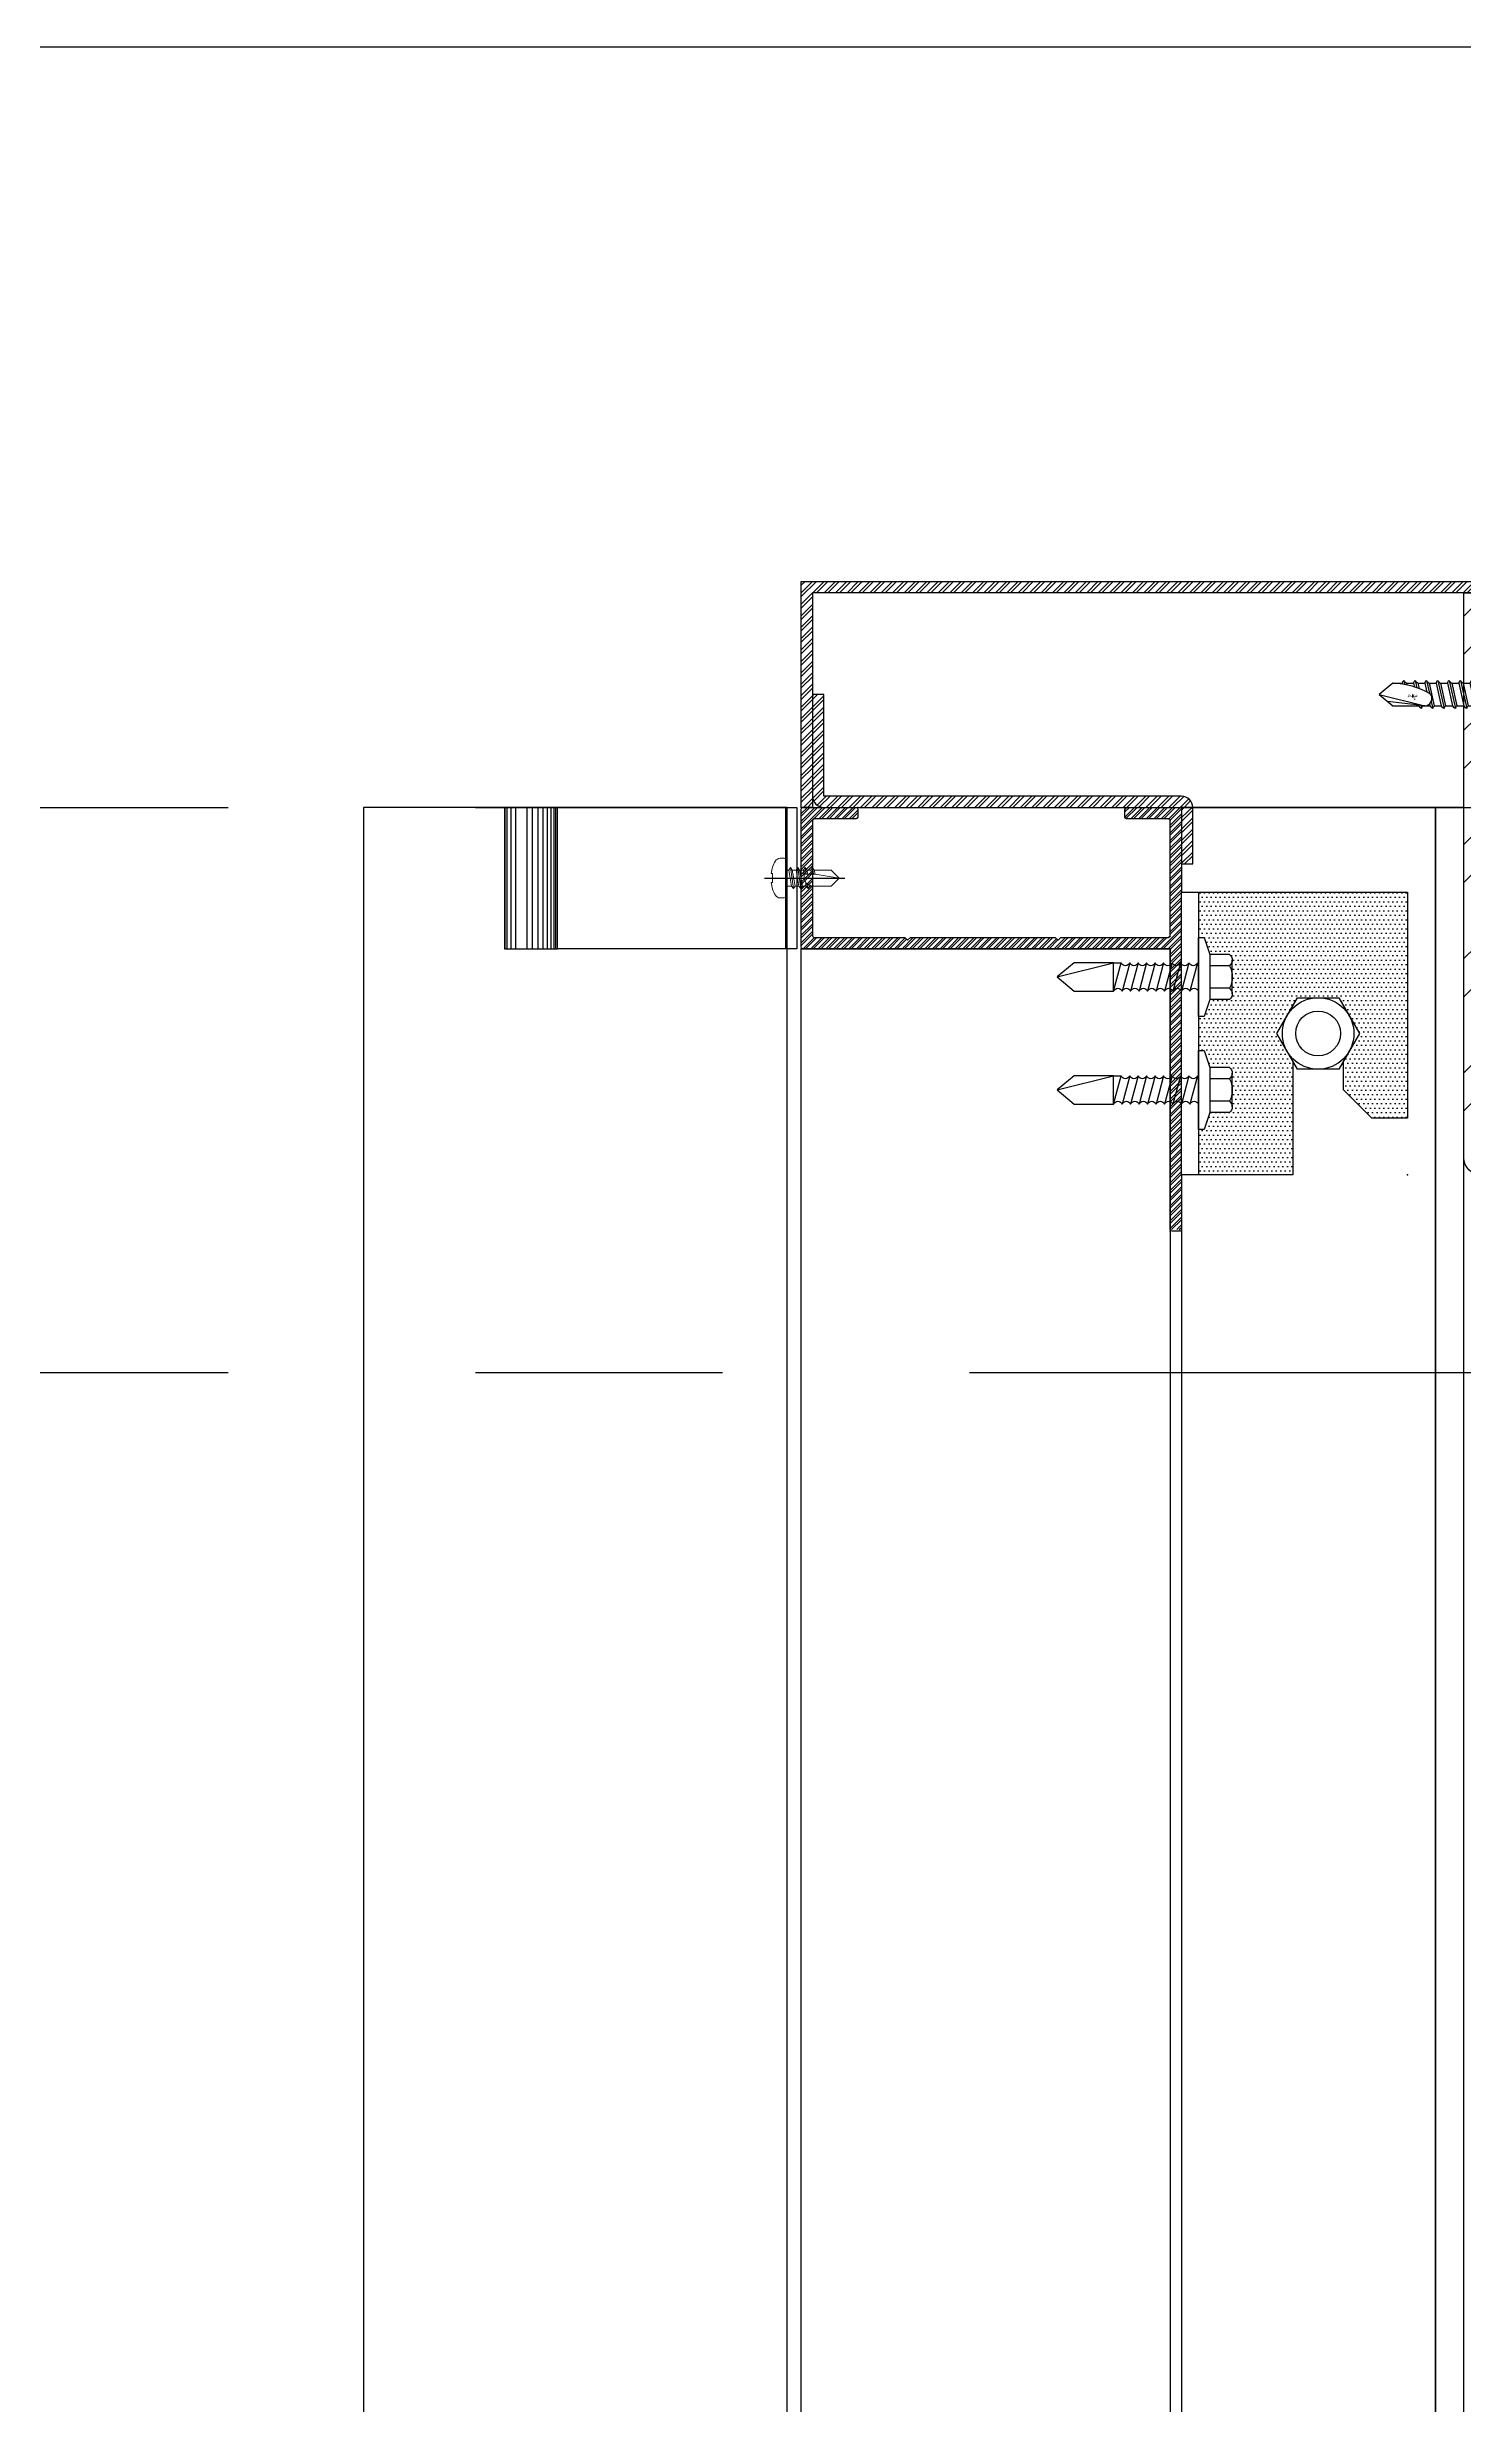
# Model space of a CAD drawing. Header units: millimetres. Extents: x -4391136 to -1798569, y -886572 to -291056.
# Drawn here: x -2195259.8 to -2195009, y -381273.2 to -380855.9 of the extents above; entities that cross this region are included whole.
import ezdxf

# ---------------------------------------------------------------- set-up
doc = ezdxf.new("R2010")
doc.units = ezdxf.units.MM
doc.set_wipeout_variables(frame=1)
for name, pattern in [('CENTER', [50.800000000000004, 31.75, -6.35, 6.35, -6.35]), ('TA_GL_000.70000', [1.925, 0.7, -0.175, 0.175, -0.175, 0.7]), ('TA_HL_001.00000', [6.5, 3.55, -2.95])]:
    doc.linetypes.add(name, pattern=pattern)
for name, color, linetype in [('000 - 0_SYM_DWG_GRIDLINE_MAIN_COLOR_251', 7, 'Continuous'), ('000 - 0_SYM_DWG_LEVEL_TEXT', 7, 'Continuous'), ('000 - L I N E 0.1', 7, 'Continuous'), ('000 - STRUCTURE_STEEL_FRAMING_MAIN_COLOR_1', 7, 'Continuous'), ('000 - STRUCTURE_STEEL_FRAMING_WIPEOUT_', 7, 'Continuous'), ('010 - ASPG_ACCESSORIES_MAIN_COLOR_1', 7, 'Continuous'), ('010 - ASPG_ACCESSORIES_MAIN_COLOR_2', 7, 'Continuous'), ('010 - ASPG_ACCESSORIES_SUB_COLOR_3', 7, 'Continuous'), ('010 - ASPG_EXTR_MAIN_COLOR_2', 7, 'Continuous'), ('010 - ASPG_EXTR_WIPEOUT_', 7, 'Continuous'), ('010 - ASPG_FASTERN_MAIN_COLOR_1', 7, 'Continuous'), ('010 - ASPG_FASTERN_SUB_COLOR_2', 7, 'Continuous'), ('010 - ASPG_FASTERN_WIPEOUT_', 7, 'Continuous'), ('010 - ASPG_FLASHING_CUT_COLOR_3', 7, 'Continuous'), ('010 - ASPG_FLASHING_CUT_COLOR_4', 7, 'Continuous'), ('010 - ASPG_FLASHING_CUT_COLOR_5', 7, 'Continuous'), ('010 - ASPG_FLASHING_HATCH_', 7, 'Continuous'), ('010 - ASPG_FRAMING_CUT_COLOR_4', 7, 'Continuous'), ('010 - ASPG_FRAMING_HATCH_', 7, 'Continuous'), ('010 - ASPG_FRAMING_SUB_COLOR_2', 7, 'Continuous'), ('010 - ASPG_FRAMING_WIPEOUT_', 7, 'Continuous'), ('_PP-Dim', 7, 'Continuous'), ('Center Line', 7, 'CENTER'), ('HATCH', 7, 'Continuous')]:
    doc.layers.add(name, color=color, linetype=linetype)
doc.layers.add('000 - H I D D E N', color=7, linetype='Continuous', plot=False)
doc.layers.add('010 - ASPG_ACCESSORIES_DEF_SUB', color=7, linetype='Continuous', plot=False)
doc.layers.add('SCREW', color=7, linetype='Continuous', lineweight=5)
doc.styles.add('Arial_1', font='arial.ttf', dxfattribs={"height": 1999.999999999997})
doc.styles.add('Cetury Gothic', font='swissl.ttf')
doc.styles.add('TA', font='', dxfattribs={"height": 4.5})
doc.styles.get('TA').set_extended_font_data('Cordia New')
pattern_1 = [(45, (0, 0), (-1.01027881362028, 1.01027881362028), []), (45, (0.6735195, 0), (-1.01027881362028, 1.01027881362028), [])]

# ---------------------------------------------------------------- blocks, each defined once
blk = doc.blocks.new('A$Cbc3bdfda')
at = {"layer": '_PP-Dim', "color": 7}
blk.add_lwpolyline([(0, -400), (775, -400), (775, 0), (0, 0)], close=True, dxfattribs=at)
blk = doc.blocks.new('*U2718')
at = {"color": 7}
blk.add_wipeout([(-224.99999999999636, -349.9999999995305), (-175.00000000006185, -349.9999999995305), (-175.00000000006185, 3499.999999996072), (-224.99999999999636, 3499.999999996072)], dxfattribs=at).dxf.layer = '000 - STRUCTURE_STEEL_FRAMING_WIPEOUT_'
at = {"layer": '000 - STRUCTURE_STEEL_FRAMING_MAIN_COLOR_1', "color": 7}
for points in [[(-224.9999999999964, -349.9999999995306), (-180.0000000001711, -349.9999999995306), (-180.0000000001711, 3499.999999996453), (-224.9999999999964, 3499.999999996453)], [(-180.000000000171, -349.9999999995306), (-175.0000000000547, -349.9999999995306), (-175.0000000000547, 3499.999999996453), (-180.000000000171, 3499.999999996453)]]:
    blk.add_lwpolyline(points, close=True, dxfattribs=at)
blk = doc.blocks.new('*U2450')
at = {"color": 7}
blk.add_wipeout([(3490.0000101695755, 67.79999999998105), (3490.0000101695755, 144.7999999971773), (1.0172429483645828e-05, 144.79999999717717), (1.0172429483645828e-05, 67.79999999998115)], dxfattribs=at).dxf.layer = '010 - ASPG_EXTR_WIPEOUT_'
at = {"layer": '010 - ASPG_EXTR_MAIN_COLOR_2', "color": 7}
blk.add_lwpolyline([(3489.999999997147, 69.79999999998108), (3489.999999997147, 144.799999997177), (1.06581410364015e-14, 144.799999997177), (1.06581410364015e-14, 69.79999999998108)], close=True, dxfattribs=at)
blk = doc.blocks.new('000_ASPG_TYP_FILES_20260218-010703_FRAME_EXTR_HONLIZONTAL')
at = {"layer": '010 - ASPG_FRAMING_HATCH_'}
h = blk.add_hatch(dxfattribs=at)
h.set_pattern_fill('ANSI32', scale=0.1)
h.set_pattern_definition([(45, (0, 0), (-0.6735192090801867, 0.6735192090801867), []), (45, (0.4490130000000001, 0), (-0.6735192090801867, 0.6735192090801867), [])])
edge = h.paths.add_edge_path()
edge.add_line((74.69999999999993, 1.999999999999991), (25.00001525878906, 2))
edge.add_line((25.00001525878906, 2), (25.00001525878906, 67))
edge.add_arc((24.70001525878907, 67), 0.2999999999999972, 0, 90.00000000000067)
edge.add_line((24.70001525878906, 67.3), (0.3000152587890632, 67.3))
edge.add_arc((0.3000152587890611, 67), 0.2999999999999972, 89.99999999999973, 180)
edge.add_line((1.52587890625e-05, 67), (1.525878906077915e-05, 57.60001831054687))
edge.add_arc((0.3000152587890608, 57.60001831054687), 0.3, 180, 270)
edge.add_line((0.3000152587890608, 57.30001831054688), (1.700015258788947, 57.30001831054688))
edge.add_arc((1.700015258788948, 57.60001831054687), 0.2999999999999972, 269.9999999999999, 359.9999999999986)
edge.add_line((2.000015258788947, 57.60001831054687), (2.000015258789062, 65.0000183105446))
edge.add_arc((2.300015258789063, 65.00001831054459), 0.3000000000000003, 90.00000000000648, 179.9999999999973, ccw=False)
edge.add_line((2.300015258789029, 65.3000183105446), (22.70001525878903, 65.30001831054688))
edge.add_arc((22.70001525878906, 65.00001831054686), 0.3000000000000114, 2.6716406864579767e-12, 90.00000000000608, ccw=False)
edge.add_line((23.00001525878906, 65.00001831054688), (23.00001525878906, 48.97000122070312))
edge.add_line((23.00001525878906, 48.97000122070312), (23.50001525878906, 48.47000122070312))
edge.add_line((23.50001525878906, 48.47000122070312), (23.00001525878906, 47.97000122070312))
edge.add_line((23.00001525878906, 47.97000122070312), (23.00001525878906, 22.33001708984375))
edge.add_line((23.00001525878906, 22.33001708984375), (23.50001525878906, 21.83001708984375))
edge.add_line((23.50001525878906, 21.83001708984375), (23.00001525878906, 21.33001708984375))
edge.add_line((23.00001525878906, 21.33001708984375), (23.00001525878906, 2.299999999999542))
edge.add_arc((22.70001525878906, 2.299999999999542), 0.3000000000000007, -90.00000000000142, 0, ccw=False)
edge.add_line((22.70001525878905, 1.999999999999542), (2.300015258789056, 2))
edge.add_arc((2.300015258789062, 2.3), 0.3, 179.9999999999999, 269.9999999999988, ccw=False)
edge.add_line((2.000015258789062, 2.300000000000001), (2.000015258789062, 9.69999999999909))
edge.add_arc((1.700015258789062, 9.69999999999909), 0.3, 0, 89.99999999996272)
edge.add_line((1.700015258789258, 9.99999999999909), (0.3000152587892575, 10))
edge.add_arc((0.3000152587890625, 9.7), 0.3000000000000007, 89.99999999996277, 180)
edge.add_line((1.52587890625e-05, 9.7), (1.525878906077915e-05, 0.3000000000000007))
edge.add_arc((0.3000152587890608, 0.3), 0.3, 179.9999999999999, 270.0000000000007)
edge.add_line((0.3000152587890644, 0), (74.69998779296884, 8.958276434944437e-13))
at = {"layer": '010 - ASPG_ACCESSORIES_DEF_SUB', "color": 7}
for p in [(0, 67.3), (25, 67.3), (25, 67.3), (0, 57.3), (6.123233995736766e-16, 10), (6.123233995736766e-16, 10), (0, 0), (75, 2), (75, -4.592426431133934e-15)]:
    blk.add_point(p, dxfattribs=at)
at = {"layer": '010 - ASPG_FRAMING_CUT_COLOR_4', "color": 7}
blk.add_line((75, 0.300018310546875), (75, 1.700018310545602), dxfattribs=at)
blk.add_lwpolyline([(74.69999999999993, 1.999999999999991), (25.00001525878906, 2), (25.00001525878906, 67, 0.414213562373095), (24.70001525878906, 67.3), (0.3000152587890625, 67.3, 0.414213562373095), (1.52587890625e-05, 67), (1.525878906077915e-05, 57.60001831054687, 0.4142135623730923), (0.3000152587890608, 57.30001831054688), (1.700015258788947, 57.30001831054688, 0.4142135623730854), (2.000015258788947, 57.60001831054687), (2.000015258789062, 65.0000183105446, -0.4142135623730596), (2.300015258789029, 65.3000183105446), (22.70001525878903, 65.30001831054688, -0.4142135623731242), (23.00001525878906, 65.00001831054688), (23.00001525878906, 48.97000122070312), (23.50001525878906, 48.47000122070312), (23.00001525878906, 47.97000122070312), (23.00001525878906, 22.33001708984375), (23.50001525878906, 21.83001708984375), (23.00001525878906, 21.33001708984375), (23.00001525878906, 2.299999999999542, -0.4142135623731028), (22.70001525878905, 1.999999999999542), (2.300015258789056, 2, -0.4142135623730898), (2.000015258789062, 2.300000000000001), (2.000015258789062, 9.69999999999909, 0.4142135623729053), (1.700015258789258, 9.99999999999909), (0.3000152587892575, 10, 0.4142135623732862), (1.52587890625e-05, 9.7), (1.525878906077915e-05, 0.3000000000000007, 0.4142135623730993), (0.3000152587890644, 0), (74.69998779296884, 8.958276434944437e-13)], format="xyb", dxfattribs=at)
for centre, start, end in [((2.300003051757812, 65), 90, 180), ((0.3000030517578125, 57.60000610351562), 180, 270), ((1.70001220703125, 57.60000610351562), 270, 0), ((0.3000030517578125, 9.70001220703125), 90, 180), ((1.70001220703125, 9.70001220703125), 0, 90), ((0.3000030517578125, 0.300018310546875), 180, 270), ((2.300003051757812, 2.300018310546875), 180, 270), ((22.70001220703125, 2.300018310546875), 270, 0), ((74.69999694824219, 1.70001220703125), 0, 90), ((74.69999694824219, 0.300018310546875), 270, 0)]:
    blk.add_arc(centre, 0.3, start, end, dxfattribs=at)
blk = doc.blocks.new('PZG35-9D5')
at = {"layer": 'Center Line', "color": 7}
blk.add_line((1.4210854715202e-14, 3.733653355866409), (1.4210854715202e-14, -10.53404386090006), dxfattribs=at)
at = {"layer": 'SCREW', "color": 7}
for p, q in [((-1.399999999999963, 2.842170943040401e-14), (-1.399999999999963, -1.090192378864657)), ((1.399999999999991, 0), (1.399999999999991, -0.5901923788647139)), ((-1.850000000000009, -1.399999999999977), (1.850000000000037, -0.8999999999999773)), ((-1.850000000000009, -1.399999999999977), (-1.399999999999963, -1.090192378864685)), ((-1.850000000000009, -1.399999999999977), (-1.399999999999963, -1.709807621135297)), ((-1.850000000000009, -2.699999999999989), (1.850000000000037, -2.199999999999989)), ((-1.850000000000009, -2.699999999999989), (-1.399999999999963, -2.390192378864697)), ((-1.850000000000009, -2.699999999999989), (-1.399999999999963, -3.009807621135309)), ((-1.850000000000009, -4), (-1.399999999999963, -3.690192378864708)), ((-1.850000000000009, -4), (-0.9911470940920566, -3.883938796498938)), ((-1.850000000000009, -4), (-1.399999999999963, -4.30980762113532)), ((-1.399999999999963, -1.090192378864685), (1.399999999999991, -0.5901923788646855)), ((-1.399999999999963, -1.709807621135297), (1.399999999999991, -1.209807621135297)), ((-1.399999999999963, -1.709807621135269), (-1.399999999999963, -2.390192378864697)), ((-1.399999999999963, -2.390192378864697), (1.399999999999991, -1.890192378864697)), ((-1.399999999999963, -3.009807621135309), (1.399999999999991, -2.509807621135309)), ((-1.399999999999963, -3.009807621135309), (-1.399999999999963, -3.690192378864708)), ((-1.399999999999963, -3.690192378864708), (-0.8446989986695002, -3.591031485769975)), ((0.5619885887190463, -3.339837273736322), (1.399999999999991, -3.190192378864708)), ((0.7141825614195483, -3.653488843051434), (1.850000000000037, -3.5)), ((0.7141825614195483, -3.932275020881832), (1.399999999999991, -3.80980762113532)), ((1.850000000000037, -0.8999999999999773), (1.399999999999991, -0.5901923788646855)), ((1.850000000000037, -0.8999999999999773), (1.399999999999991, -1.209807621135297)), ((1.399999999999991, -1.209807621135269), (1.399999999999991, -1.890192378864725)), ((1.850000000000037, -2.199999999999989), (1.399999999999991, -1.890192378864697)), ((1.850000000000037, -2.199999999999989), (1.399999999999991, -2.509807621135309)), ((1.399999999999991, -2.50980762113528), (1.399999999999991, -3.190192378864708)), ((1.850000000000037, -3.5), (1.399999999999991, -3.190192378864708)), ((1.850000000000037, -3.5), (1.399999999999991, -3.80980762113532)), ((1.399999999999991, -3.809807621135349), (1.399999999999991, -4.490192378864691)), ((-1.399999999999963, -4.30980762113532), (-1.184865735341859, -4.271390788160659)), ((-1.399999999999963, -4.309807621135349), (-1.399999999999963, -8.099999999999966)), ((1.4210854715202e-14, -9.5), (-1.399999999999963, -8.099999999999966)), ((1.4210854715202e-14, -9.5), (1.399999999999991, -8.099999999999966)), ((0.7141825614195483, -4.612659778611231), (1.399999999999991, -4.49019237886472)), ((0.7141825614195483, -4.953488843051389), (1.850000000000037, -4.800000000000011)), ((0.7141825614195483, -5.232275020881843), (1.399999999999991, -5.109807621135332)), ((1.850000000000037, -4.800000000000011), (1.399999999999991, -4.49019237886472)), ((1.850000000000037, -4.800000000000011), (1.399999999999991, -5.109807621135332)), ((1.399999999999991, -5.109807621135332), (1.399999999999991, -8.099999999999966))]:
    blk.add_line(p, q, dxfattribs=at)
blk.add_lwpolyline([(1.4210854715202e-14, -9.5), (0.7141825614195483, -5.232275020881843), (0.7141825614195483, -3.600899293750615, 0.4176573264866609), (0.4106596181599826, -3.300919979679151, 0.1081021898226624), (-0.8446989986694433, -3.591031485769975), (-1.399999999999991, -4.701675652739141)], format="xyb", dxfattribs=at)
blk = doc.blocks.new('*U3396')
at = {"layer": 'SCREW', "color": 7}
blk.add_lwpolyline([(3.026373332565058, 1.780836269555209, 0.09905967801670053), (0.7999999999999687, 2.546427498927414), (0.7999999999999687, 2.274284095813357), (-0.800000000000054, 2.274284095813357), (-0.800000000000054, 2.546427498927414, 0.09905967801670058), (-3.026373332565143, 1.780836269555209, 0.2665876613401604), (-3.500000000000043, 0.9556546004010897), (-3.500000000000043, 0.1999999999999886, 0.4142135623730938), (-3.300000000000054, 0), (3.299999999999997, 0, 0.4142135623731049), (3.499999999999986, 0.1999999999999886), (3.499999999999957, 0.9556546004010897, 0.2665876613401604)], format="xyb", close=True, dxfattribs=at)
blk.add_blockref('PZG35-9D5', (-1.4210854715202e-14, 0), dxfattribs=at)
blk = doc.blocks.new('000_ASPG_TYP_FILES_BK_FOR_ASPG_LOUVERS_SIDE_VIEW')
at = {"color": 7}
blk.add_point((0, 0), dxfattribs=at)
at = {"layer": '010 - ASPG_ACCESSORIES_MAIN_COLOR_1', "color": 7}
blk.add_line((2.79999999951724, -12.5), (2.799999999517242, 12.5), dxfattribs=at)
for points in [[(43.17999999949825, -12.50000000000001), (0.7999999995172387, -12.5), (0.7999999995172418, 12.5), (43.17999999949825, 12.49999999999999)], [(52.54210937342759, 12.49999999999999), (43.17999999949825, 12.49999999999999), (43.17999999949825, -12.50000000000001), (52.54210937342759, -12.50000000000001)]]:
    blk.add_lwpolyline(points, close=True, dxfattribs=at)
at = {"layer": '010 - ASPG_ACCESSORIES_SUB_COLOR_3', "color": 7}
for p, q in [((43.48372785679658, -12.50000000000001), (43.48372785679658, 12.49999999999999)), ((43.82918409431386, -12.50000000000001), (43.82918409431386, 12.49999999999999)), ((44.33902061745357, -12.50000000000001), (44.33902061745357, 12.49999999999999)), ((44.99628855260289, -12.50000000000001), (44.99628855260289, 12.49999999999999)), ((45.77913785439068, -12.50000000000001), (45.77913785439068, 12.49999999999999)), ((46.66154368294792, -12.50000000000001), (46.66154368294792, 12.49999999999999)), ((47.61417156696189, -12.50000000000001), (47.61417156696189, 12.49999999999999)), ((48.60535259125209, -12.50000000000001), (48.60535259125209, 12.49999999999999)), ((50.58023310564295, -12.50000000000001), (50.58023310564295, 12.49999999999999)), ((51.44406688054369, -12.50000000000001), (51.44406688054369, 12.49999999999999)), ((52.09853623026083, -12.50000000000001), (52.09853623026083, 12.49999999999999)), ((52.47158924202904, -12.50000000000001), (52.47158924202904, 12.49999999999999))]:
    blk.add_line(p, q, dxfattribs=at)
at = {"layer": 'SCREW', "color": 7, "rotation": 270}
blk.add_blockref('*U3396', (2.799999999517238, 0), dxfattribs=at)
blk = doc.blocks.new('A$C57452C2B')
at = {"layer": '010 - ASPG_FASTERN_MAIN_COLOR_1', "color": 7}
for p, q in [((0.006999045638622192, 0.0310014414566524), (0.004499045638596044, 0.02100144145664729)), ((0.002999045638603093, 0.0005014414566630876), (0.002999045638603093, 0.004001441456665589)), ((0.009999045638608095, 1.441456674911024e-06), (0.003999045638607868, 1.441456674911024e-06)), ((0.004999045638612643, 0.0005014414566630876), (0.004999045638612643, 0.004001441456665589)), ((0.00899904563860332, 0.0005014414566630876), (0.00899904563860332, 0.004001441456665589)), ((0.01099904563861287, 0.0005014414566630876), (0.01099904563861287, 0.004001441456665589))]:
    blk.add_line(p, q, dxfattribs=at)
for points in [[(0.004499045638596044, 0.02100144145664729), (0.004499045638596044, 0.02800144145665229), (0.006999045638622192, 0.0310014414566524), (0.009499045638591497, 0.02800144145665229), (0.009499045638591497, 0.02100144145664729)], [(0.01399904563859877, 0.005001441456641942), (0.01399904563859877, 0.006001441456646717), (-9.543613828100206e-07, 0.006001441456646717), (-9.543613828100206e-07, 0.005001441456641942), (0.002999045638603093, 0.004001441456651378), (0.01099904563861287, 0.004001441456651378)]]:
    blk.add_lwpolyline(points, close=True, dxfattribs=at)
for centre, radius, start, end in [((0.003999045638607868, 0.001251441456645352), 0.001250000000000001, 216.8698976458434, 323.1301023541566), ((0.00699904563859377, 0.004251441456631255), 0.00425, 241.9275130644351, 298.0724869355649), ((0.009999045638608095, 0.001251441456645352), 0.001250000000000001, 216.8698976458434, 323.1301023541566)]:
    blk.add_arc(centre, radius, start, end, dxfattribs=at)
at = {"layer": '010 - ASPG_FASTERN_SUB_COLOR_2', "color": 7}
for p, q in [((0.009499045638591497, 0.02100144145664729), (0.004499045638596044, 0.01966169549449148)), ((0.004499045638596044, 0.02100144145664729), (0.004499045638596044, 0.01966169549450399))]:
    blk.add_line(p, q, dxfattribs=at)
for points in [[(0.004499045638596044, 0.01666169549449137, 0.6666666666666493), (0.004499045638596044, 0.01816169549449853), (0.009499045638591497, 0.01950144145665433, 0.666666666666649), (0.009499045638591497, 0.01800144145664717)], [(0.004499045638596044, 0.01516169549448421, 0.6666666666666493), (0.004499045638596044, 0.01666169549449137), (0.009499045638591497, 0.01800144145664717, 0.666666666666649), (0.009499045638591497, 0.01650144145664001)], [(0.004499045638596044, 0.01366169549449125, 0.6666666666666493), (0.004499045638596044, 0.01516169549448421), (0.009499045638591497, 0.01650144145664001, 0.666666666666649), (0.009499045638591497, 0.01500144145664706)], [(0.004499045638596044, 0.0121616954944983, 0.6666666666666493), (0.004499045638596044, 0.01366169549449125), (0.009499045638591497, 0.01500144145664706, 0.666666666666649), (0.009499045638591497, 0.01350144145665411)], [(0.004499045638596044, 0.01066169549449114, 0.6666666666666493), (0.004499045638596044, 0.0121616954944983), (0.009499045638591497, 0.01350144145665411, 0.666666666666649), (0.009499045638591497, 0.01200144145664694)], [(0.004499045638596044, 0.009161695494483979, 0.6666666666666493), (0.004499045638596044, 0.01066169549449114), (0.009499045638591497, 0.01200144145664694, 0.666666666666649), (0.009499045638591497, 0.01050144145663978)], [(0.004499045638596044, 0.007661695494491028, 0.6666666666666493), (0.004499045638596044, 0.009161695494483979), (0.009499045638591497, 0.01050144145663978, 0.666666666666649), (0.009499045638591497, 0.00900144145664683)], [(0.004499045638596044, 0.006161695494498076, 0.6666666666666493), (0.004499045638596044, 0.007661695494491028), (0.009499045638591497, 0.00900144145664683, 0.666666666666649), (0.009499045638591497, 0.007501441456653879)], [(0.004745433775980246, 0.006001441456646717, 0.09118867849341893), (0.004499045638596044, 0.006161695494498076), (0.009499045638591497, 0.007501441456653879, 0.666666666666649), (0.009499045638591497, 0.006001441456646717)]]:
    blk.add_lwpolyline(points, format="xyb", dxfattribs=at)
for centre, start, end in [((0.009811545638598318, 0.0202514414566366), 112.6198649481341, 247.380135051866), ((0.004186545638617645, 0.01891169549449501), 292.6198649481341, 67.38013505186593)]:
    blk.add_arc(centre, 0.0008124999999999821, start, end, dxfattribs=at)
blk = doc.blocks.new('A$C6d2a724f')
at = {"color": 7}
blk.add_wipeout([(-3.6571427356175343, 6.334357028550585), (3.6571427356175175, 6.334357028550588), (7.314285471238683, 3.552713678800501e-15), (3.657142735617521, -6.334357028605149), (-3.657142735617531, -6.334357028605153), (-7.314285471009504, 0)], dxfattribs=at).dxf.layer = '010 - ASPG_FASTERN_MAIN_COLOR_1'
at = {"layer": '010 - ASPG_FASTERN_MAIN_COLOR_1', "color": 7}
blk.add_lwpolyline([(-3.657142735617526, 6.334357028550585), (3.657142735617526, 6.334357028550585), (7.314285471238691, 0), (3.657142735617526, -6.334357028605154), (-3.657142735617526, -6.334357028605154), (-7.314285471009498, 0)], close=True, dxfattribs=at)
at = {"layer": '010 - ASPG_FASTERN_SUB_COLOR_2', "color": 7}
for radius in [6.334357028563356, 3.958973143032453]:
    blk.add_circle((0, 0), radius, dxfattribs=at)
blk = doc.blocks.new('A$Cb3d6a647')
at = {"color": 7}
blk.add_wipeout([(-7.275957614183426e-12, -50.00000000001454), (-7.275957614183426e-12, -50.00000000001454), (-7.275957614183426e-12, -3.169020601490047e-12), (39.999999999992724, -3.169020601490047e-12), (39.999999999992724, -39.99999999996679), (33.700000000437285, -39.99999999996679), (28.700000000328135, -34.99999999997134), (28.700000000328135, -24.99999999998043), (27.381980515666537, -21.8180194846384), (24.2000000003245, -20.499999999976794), (21.018019484982464, -21.8180194846384), (19.70000000032087, -24.99999999998043), (19.700000000313583, -50.00000000001454)], dxfattribs=at).dxf.layer = '010 - ASPG_FASTERN_WIPEOUT_'
at = {"layer": 'HATCH'}
h = blk.add_hatch(dxfattribs=at)
h.set_pattern_fill('DOTS', scale=0.5)
h.set_pattern_definition([(0, (0, 0), (0.396875, 0.79375), [0, -0.79375])])
h.paths.add_polyline_path([(2.999999999921783, -3.169020601490047e-12), (2.999999999921783, -8.000000000041384), (3.999999999926558, -8.000000000041384), (4.999999999917119, -11.00000000002728), (8.499999999916781, -11.00000000002728, -0.23606797750147), (8.999999999923148, -12.00000000003206), (8.999999999888663, -19.00000000003706), (4.999999999917126, -19.00000000003706), (3.999999999926562, -22.00000000002296), (2.999999999921783, -22.00000000002296), (2.99999999992178, -28.0000000000232), (3.999999999926558, -28.00000000002319), (4.999999999917122, -31.00000000000909), (8.499999999916781, -31.00000000000909, -0.2360679775014697), (8.999999999923146, -32.00000000001387), (8.999999999888667, -39.00000000001887), (4.999999999917122, -39.00000000001887), (3.999999999926562, -42.00000000000477), (2.999999999921783, -42.00000000000477), (2.999999999921783, -50.00000000001453), (19.70000000031359, -50.00000000001454), (19.70000000032087, -24.99999999997911, -1), (28.70000000032815, -24.99999999997977), (28.70000000032815, -34.99999999997134), (33.70000000043729, -39.99999999996679), (39.99999999999272, -39.99999999996679), (39.99999999999272, -3.169020601490047e-12)])
at = {"color": 7}
blk.add_point((39.99999999999272, -50.00000000001454), dxfattribs=at)
at = {"layer": '010 - ASPG_ACCESSORIES_MAIN_COLOR_1', "color": 7}
blk.add_lwpolyline([(-7.276179658788351e-12, -3.183231456205249e-12), (2.999999999921783, -3.183231456205249e-12), (2.999999999921783, -50.00000000001455), (-7.275957614183426e-12, -50.00000000001455)], close=True, dxfattribs=at)
at = {"layer": '010 - ASPG_ACCESSORIES_MAIN_COLOR_2', "color": 7}
blk.add_lwpolyline([(-7.275957614183426e-12, -3.169020601490047e-12), (39.99999999999272, -3.169020601490047e-12), (39.99999999999272, -39.99999999996679), (33.70000000043729, -39.99999999996679), (28.70000000032815, -34.99999999997134), (28.70000000032815, -24.99999999998043, 1.000000000000001), (19.70000000032087, -24.99999999998044), (19.70000000031359, -50.00000000001454), (-7.275957614183426e-12, -50.00000000001454)], format="xyb", close=True, dxfattribs=at)
at = {"color": 7, "extrusion": (0, 0, -1), "xscale": 1000, "yscale": 1000, "zscale": -1000, "rotation": 270}
for p in [(-9.0014414565685, -8.000954361424192), (-9.0014414565685, -28.000954361406)]:
    blk.add_blockref('A$C57452C2B', p, dxfattribs=at)
at = {"color": 7}
blk.add_blockref('A$C6d2a724f', (24.20000000032451, -24.99999999998042), dxfattribs=at)
blk = doc.blocks.new('*U2453')
at = {"color": 7}
blk.add_wipeout([(1138.3333333309845, 2.0000000023142093), (25, 1.9999999999990905), (25, 67.29999999975462), (1138.3333333309845, 67.30000000207019)], dxfattribs=at).dxf.layer = '010 - ASPG_FRAMING_WIPEOUT_'
at = {"layer": '010 - ASPG_FRAMING_SUB_COLOR_2', "color": 7}
blk.add_lwpolyline([(1138.333333330985, 2.000000002315411), (25, 2), (25, 67.29999999975553), (1138.333333330985, 67.30000000207095)], close=True, dxfattribs=at)
at = {"color": 7, "rotation": 90}
blk.add_blockref('000_ASPG_TYP_FILES_BK_FOR_ASPG_LOUVERS_SIDE_VIEW', (1150.833333332383, 67.30000000112122), dxfattribs=at)
at = {"color": 7, "xscale": -1}
blk.add_blockref('000_ASPG_TYP_FILES_20260218-010703_FRAME_EXTR_HONLIZONTAL', (1163.333333332383, 2.315411349069844e-09), dxfattribs=at)
at = {"color": 7, "rotation": 270}
blk.add_blockref('A$Cb3d6a647', (1148.333333332383, 2.315587891877994e-09), dxfattribs=at)
blk = doc.blocks.new('*U2929')
at = {"layer": '000 - 0_SYM_DWG_GRIDLINE_MAIN_COLOR_251', "color": 7, "linetype": 'ByBlock', "ltscale": 5}
blk.add_line((13.99999999999999, 0), (-19.00000000002555, -3.538035670096457e-14), dxfattribs=at)
at = {"layer": '000 - 0_SYM_DWG_GRIDLINE_MAIN_COLOR_251', "color": 7}
blk.add_point((0, 0), dxfattribs=at)
at = {"color": 7, "style": 'TA', "flags": 1}
blk.add_attdef('LOCATION', (5.999999999999999, -6.000000000000001), '', height=4.5, rotation=270, dxfattribs=at)
blk = doc.blocks.new('*U2487')
at = {"color": 7}
blk.add_point((0, 0), dxfattribs=at)
at = {"layer": '000 - 0_SYM_DWG_LEVEL_TEXT', "color": 7, "style": 'Arial_1'}
for tag, p in [('LV_NAME_1', (-94.77533127269412, -1.07506285255584)), ('LV_NAME_2', (-94.78672727880273, -6.165310437460166)), ('LV_NAME_3', (-94.79812328491134, -11.25555802236448))]:
    blk.add_attdef(tag, p, '', height=3, dxfattribs=at)
blk = doc.blocks.new('*U2488')
at = {"color": 7}
blk.add_point((0, 0), dxfattribs=at)
at = {"layer": '000 - 0_SYM_DWG_LEVEL_TEXT', "color": 7, "style": 'Arial_1'}
for tag, p in [('LV_NAME_1', (-94.77533127270209, -9.957794645314994)), ('LV_NAME_2', (-94.7867272788107, -15.04804223021931)), ('LV_NAME_3', (-94.79812328491931, -20.13828981512363))]:
    blk.add_attdef(tag, p, '', height=3, dxfattribs=at)
blk = doc.blocks.new('W-1-PP17-ENT2_REV00_20260609-101754_SEC_C1_DIMS')
at = {"color": 7, "xscale": 25, "yscale": 25, "zscale": 25}
for name, p in [('*U2487', (0, 114839.9999999935)), ('*U2488', (0, 114739.9999999937))]:
    blk.add_blockref(name, p, dxfattribs=at)
at = {"layer": '000 - 0_SYM_DWG_GRIDLINE_MAIN_COLOR_251', "color": 7, "linetype": 'TA_GL_000.70000', "xscale": 50, "yscale": 50, "zscale": 50, "rotation": 180}
for p in [(0, 114839.9999999935), (0, 114739.9999999937)]:
    blk.add_blockref('*U2929', p, dxfattribs=at)
blk = doc.blocks.new('A$C09BF45C0')
at = {"layer": '000 - L I N E 0.1', "color": 7}
for p, q in [((-4.730882352532717e-10, 0.01900000049574935), (-4.730882352532717e-10, 0.01950000049585121)), ((0.008999999526926317, 0.01950000049585121), (-4.730882352532717e-10, 0.01950000049585121)), ((0.008999999526926317, 0.01900000049574935), (-4.730882352532717e-10, 0.01900000049574935)), ((0.001999999526864471, 0.01900000049574935), (0.002499999526966334, 0.01720169824950624)), ((0.001999999526864471, 0.01638774252007913), (0.00699999952697361, 0.01751159159068827)), ((0.002499999526966334, 0.01685885975059698), (0.002499999526966334, 0.01720169824950624)), ((0.00393574339144287, 0.02068236863563122), (0.00393574339144287, 0.01999347334533574)), ((0.00393574339144287, 0.01999347334533574), (0.005128546738736972, 0.01999347334533574)), ((0.005128546738736972, 0.01999347334533574), (0.005128546738736972, 0.0206781166505845)), ((0.006499999526871747, 0.01575793900776823), (0.006499999526871747, 0.01704047436017042)), ((0.006553405029839254, 0.01769890524685813), (0.00699999952697361, 0.01900000049574935)), ((0.008999999526926317, 0.01900000049574935), (0.008999999526926317, 0.01950000049585121)), ((0.001999999526864471, 0.01438774252058117), (0.00699999952697361, 0.01551159159028082)), ((0.001999999526864471, 0.01238774252017372), (0.00699999952697361, 0.01351159159078286)), ((0.002499999526966334, 0.01485885975109902), (0.002499999526966334, 0.01614139510350121)), ((0.002499999526966334, 0.01285885975069156), (0.002499999526966334, 0.01414139510400325)), ((0.006499999526871747, 0.01375793900827027), (0.006499999526871747, 0.01504047435976297)), ((0.006499999526871747, 0.01175793900786282), (0.006499999526871747, 0.01304047436026501)), ((0.001999999526864471, 0.01038774252067576), (0.00699999952697361, 0.0115115915903754)), ((0.001999999526864471, 0.008387742520268304), (0.004280125677450286, 0.008900246051299021)), ((0.002499999526966334, 0.01085885975119361), (0.002499999526966334, 0.0121413951035958)), ((0.002499999526966334, 0.008858859750786152), (0.002499999526966334, 0.01014139510409784)), ((0.00573986183545383, 0.00922835067619232), (0.00699999952697361, 0.009511591590877444)), ((0.006499999526871747, 0.009757939007455363), (0.006499999526871747, 0.01104047435985755)), ((0.006499999526871747, 0.007757939007957404), (0.006499999526871747, 0.009040474359450101)), ((0.001999999526864471, 0.006387742519860851), (0.003311716456620317, 0.006682576890337799)), ((0.001999999526864471, 0.004387742520362892), (0.002748181519737436, 0.004555911247660305)), ((0.002499999526966334, 0.006858859750378699), (0.002499999526966334, 0.008141395103690385)), ((0.002499999526966334, 0.00485885975088074), (0.002499999526966334, 0.006141395103282932)), ((0.004499999526919041, 4.957492194535007e-10), (0.006499999526871747, 0.008093630309378597)), ((0.006499999526871747, 0.008093630309378597), (0.005744208148675156, 0.00149305084149276)), ((0.006418384872432625, 0.007380862172681191), (0.00699999952697361, 0.00751159159046999)), ((0.006499999526871747, 0.002400000496056265), (0.006499999526871747, 0.007040474360184845)), ((0.006499999526871747, 0.00575793900754995), (0.006499999526871747, 0.007040474359952142)), ((0.006499999526871747, 0.003757939008051991), (0.006499999526871747, 0.005040474359544689)), ((0.002499999526966334, 0.002400000496054489), (0.002499999526966334, 0.004141395103784973)), ((0.002499999526966334, 0.002400000496056265), (0.004499999526919041, 4.957492194535007e-10)), ((0.004499999526919041, 4.957492194535007e-10), (0.006499999526871747, 0.002400000496056265))]:
    blk.add_line(p, q, dxfattribs=at)
for points in [[(0.002499999526966334, 0.01685885975059698), (0.006499999527326494, 0.01775793900726619, 0.2227123084971428), (0.006999999527428358, 0.01751159159068827, -0.1687989538478069), (0.006499999526871747, 0.01704047436017042), (0.002499999526966334, 0.01614139510350121, -0.1692696917056407), (0.001999999526864471, 0.01638774252007913, 0.1837042771978037)], [(0.002499999526966334, 0.01485885975109902), (0.006499999527326494, 0.01575793900685873, 0.2227123084971428), (0.006999999527428358, 0.01551159159028082, -0.1687989538478069), (0.006499999526871747, 0.01504047435976297), (0.002499999526966334, 0.01414139510400325, -0.1692696917056407), (0.001999999526864471, 0.01438774252058117, 0.1837042771978037)], [(0.002499999526966334, 0.01285885975069156), (0.006499999527326494, 0.01375793900736078, 0.2227123084971428), (0.006999999527428358, 0.01351159159078286, -0.1687989538478069), (0.006499999526871747, 0.01304047436026501), (0.002499999526966334, 0.0121413951035958, -0.1692696917056407), (0.001999999526864471, 0.01238774252017372, 0.1837042771978037)], [(0.002499999526966334, 0.01085885975119361), (0.006499999527326494, 0.01175793900695332, 0.2227123084971428), (0.006999999527428358, 0.0115115915903754, -0.1687989538478069), (0.006499999526871747, 0.01104047435985755), (0.002499999526966334, 0.01014139510409784, -0.1692696917056407), (0.001999999526864471, 0.01038774252067576, 0.1837042771978037)]]:
    blk.add_lwpolyline(points, format="xyb", close=True, dxfattribs=at)
for points in [[(0.004070583825315666, 0.008494415044216552), (0.002499999526966334, 0.008141395103690385, -0.1692696917056407), (0.001999999526864471, 0.008387742520268304, 0.1837042771978037), (0.002499999526966334, 0.008858859750786152), (0.006499999527326494, 0.009757939007455363, 0.2227123084971428), (0.006999999527428358, 0.009511591590877444, -0.1687989538478069), (0.006499999526871747, 0.009040474359450101), (0.006125731913297905, 0.008956350297580684)], [(0.003184072859984788, 0.006295154139225545), (0.002499999526966334, 0.006141395103282932, -0.1692696917056407), (0.001999999526864471, 0.006387742519860851, 0.1837042771978037), (0.002499999526966334, 0.006858859751288193), (0.003452171279383798, 0.00707287921889943)], [(0.0026826079693274, 0.004182439969456553), (0.002499999526966334, 0.004141395103784973, -0.1692696917056407), (0.001999999526864471, 0.004387742520362892, 0.1837042771978037), (0.002499999526966334, 0.00485885975088074)], [(0.006460546189427596, 0.007749071087630455), (0.006499999527326494, 0.007757939007047909, 0.2227123084971428), (0.006999999527428358, 0.00751159159046999, -0.1687989538478069), (0.006499999526871747, 0.007040474359952142), (0.006376223555452754, 0.007012653257858048)]]:
    blk.add_lwpolyline(points, format="xyb", dxfattribs=at)
blk.add_lwpolyline([(0.002499999526966334, 0.00485885975088074), (0.002823955252202026, 0.004931675219033593)], dxfattribs=at)
for centre, radius, start, end in [((0.004499999526919041, 0.01166250049557327), 0.009037499999938388, 60.1371656434679, 119.862834356768), ((0.01762950644191186, 0.001750577305831058), 0.01514343851192641, 151.1412890309687, 177.5421287188428), ((0.005189263755104534, 0.008037546136694829), 0.001311935096478466, 2.450095243685824, 128.8284473966247)]:
    blk.add_arc(centre, radius, start, end, dxfattribs=at)
at = {"layer": '000 - H I D D E N', "color": 7, "insert": (0.005000718703100713, 0.006740033442542833), "char_height": 0.001, "width": 0.05968444922580751, "attachment_point": 2, "style": 'Cetury Gothic'}
blk.add_mtext('\\A1;{\\H0.7x;\\S3/4;\\H1.429x;" }', dxfattribs=at)
blk = doc.blocks.new('000 - SELF_DRILLING_NO8.')
at = {"layer": '000 - L I N E 0.1', "color": 7, "xscale": 1000, "yscale": 1000, "zscale": 1000, "rotation": 90}
blk.add_blockref('A$C09BF45C0', (19.00000049569644, -4.499999526917236), dxfattribs=at)
blk = doc.blocks.new('*U3136')
at = {"layer": '010 - ASPG_FLASHING_HATCH_'}
h = blk.add_hatch(dxfattribs=at)
h.set_pattern_fill('ANSI32', scale=0.03)
h.set_pattern_definition(pattern_1)
h.paths.add_polyline_path([(54.00000000004547, -3.783497959375381e-10), (52.00000000004547, -3.783497959375381e-10), (52.00000000004547, 37.9999999996221), (-65.29999999989559, 37.9999999996221), (-65.29999999989559, -3.778950485866517e-10), (-67.29999999989559, -3.778950485866517e-10), (-67.29999999989559, 39.9999999996221), (54.00000000004547, 39.9999999996221)])
h = blk.add_hatch(dxfattribs=at)
h.set_pattern_fill('ANSI32', scale=0.03)
h.set_pattern_definition([(45, (0, 116.999999996915), (-10.1027881362028, 10.1027881362028), []), (45, (6.735195000000001, 116.999999996915), (-10.1027881362028, 10.1027881362028), [])])
edge = h.paths.add_edge_path()
edge.add_line((303.0000000037938, -143.000000003609), (310.6580434012582, -149.4307364561898))
edge.add_line((310.6580434012582, -149.4307364561898), (309.3718961107421, -150.9623451356827))
edge.add_line((309.3718961107421, -150.9623451356827), (301.0000000037938, -143.932160703717))
edge.add_line((301.0000000037938, -143.932160703717), (301.0000000037938, -96.00000000360615))
edge.add_arc((300.0000000037938, -96.00000000360612), 1, 359.9999999999984, 449.9999999999414)
edge.add_line((300.0000000037948, -95.00000000360615), (52.99999999958536, -65.00000000034913))
edge.add_arc((52.99999999959034, -62.00000000034962), 2.999999999999517, 179.9999999999343, 269.99999999990496, ccw=False)
edge.add_line((49.99999999959082, -62.00000000034618), (50.00000000004547, 37.99999999962378))
edge.add_line((50.00000000004547, 37.99999999962378), (52.00000000004547, 37.9999999996221))
edge.add_line((52.00000000004547, 37.9999999996221), (51.99999999959082, -62.00000000034788))
edge.add_arc((52.99999999959037, -62.00000000034913), 0.9999999999995524, 179.9999999999287, 269.9999999999214)
edge.add_line((52.999999999589, -63.00000000034868), (300.0000000037967, -93.00000000360615))
edge.add_arc((300.0000000037938, -96.00000000360612), 2.999999999999972, -6.252776074688882e-13, 89.99999999994361, ccw=False)
edge.add_line((303.0000000037938, -96.00000000360615), (303.0000000037938, -143.000000003609))
h = blk.add_hatch(dxfattribs=at)
h.set_pattern_fill('ANSI32', scale=0.03)
h.set_pattern_definition(pattern_1)
edge = h.paths.add_edge_path()
edge.add_line((-65.29999999999927, 20), (-65.29999999999927, 2))
edge.add_arc((-63.29999999999927, 2), 2, 180, 270)
edge.add_line((-63.29999999999927, 0), (0, 0))
edge.add_line((0, 0), (0, -10))
edge.add_line((0, -10), (2, -10))
edge.add_line((2, -10), (2, 0))
edge.add_arc((0, 0), 2, 0, 90)
edge.add_line((0, 2), (-63.29999999999927, 2))
edge.add_line((-63.29999999999927, 2), (-63.29999999999927, 20))
edge.add_line((-63.29999999999927, 20), (-65.29999999999927, 20))
at = {"layer": '010 - ASPG_FLASHING_CUT_COLOR_3', "color": 7}
blk.add_lwpolyline([(54.00000000004547, -3.783497959375381e-10), (52.00000000004547, -3.783497959375381e-10), (52.00000000004547, 37.9999999996221), (-65.29999999989559, 37.9999999996221), (-65.29999999989559, -3.778950485866517e-10), (-67.29999999989559, -3.778950485866517e-10), (-67.29999999989559, 39.9999999996221), (54.00000000004547, 39.9999999996221)], close=True, dxfattribs=at)
at = {"layer": '010 - ASPG_FLASHING_CUT_COLOR_4', "color": 7}
blk.add_lwpolyline([(-65.29999999999927, 20), (-65.29999999999927, 2, 0.414213562373095), (-63.29999999999927, 0), (0, 0), (0, -10), (2, -10), (2, 0, 0.414213562373095), (0, 2), (-63.29999999999927, 2), (-63.29999999999927, 20)], format="xyb", close=True, dxfattribs=at)
at = {"layer": '010 - ASPG_FLASHING_CUT_COLOR_5', "color": 7}
blk.add_lwpolyline([(303.0000000037938, -143.000000003609), (310.6580434012582, -149.4307364561898), (309.3718961107421, -150.9623451356827), (301.0000000037938, -143.932160703717), (301.0000000037938, -96.00000000360615, 0.4142135623728118), (300.0000000037948, -95.00000000360615), (52.99999999958536, -65.00000000034913, -0.4142135623729452), (49.99999999959082, -62.00000000034618), (50.00000000004547, 37.99999999962378), (52.00000000004547, 37.9999999996221), (51.99999999959082, -62.00000000034788, 0.4142135623730578), (52.999999999589, -63.00000000034868), (300.0000000037967, -93.00000000360615, -0.4142135623728112), (303.0000000037938, -96.00000000360615)], format="xyb", close=True, dxfattribs=at)
at = {"color": 7, "rotation": 180}
blk.add_blockref('000 - SELF_DRILLING_NO8.', (54.00000000004547, 19.99999999962188), dxfattribs=at)

msp = doc.modelspace()

# ---------------------------------------------------------------- block references
at = {"layer": '_PP-Dim', "color": 7, "xscale": 25, "yscale": 25, "zscale": 25}
msp.add_blockref('A$Cbc3bdfda', (-2206636.799208287, -380855.881048656), dxfattribs=at)

# ---------------------------------------------------------------- next in the draw order: block references
at = {"color": 7}
msp.add_blockref('*U2718', (-2194833.990485291, -384490.4466722308), dxfattribs=at)

# ---------------------------------------------------------------- next in the draw order: block references
at = {"color": 7, "linetype": 'TA_HL_001.00000', "rotation": 90}
msp.add_blockref('*U2450', (-2195058.990485291, -384480.4466722279), dxfattribs=at)

# ---------------------------------------------------------------- next in the draw order: block references
msp.add_blockref('*U2453', (-2195058.990485291, -382153.7800055632), dxfattribs=at)

# ---------------------------------------------------------------- next in the draw order: block references
at = {"color": 7}
msp.add_blockref('W-1-PP17-ENT2_REV00_20260609-101754_SEC_C1_DIMS', (-2195008.990485291, -495830.4466722279), dxfattribs=at)

# ---------------------------------------------------------------- next in the draw order: block references
msp.add_blockref('*U3136', (-2195058.990485293, -380990.4466722308), dxfattribs=at)

doc.saveas('drawing.dxf')
